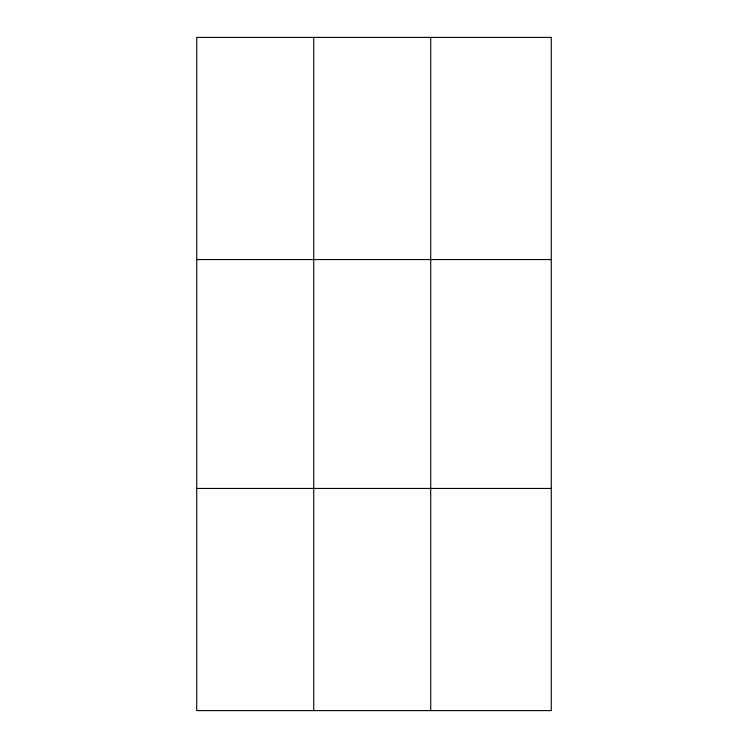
<?xml version="1.0" encoding="UTF-8"?>
<svg xmlns="http://www.w3.org/2000/svg" width="748" height="748" viewBox="0 0 748 748"><rect width="100%" height="100%" fill="white"/><g stroke="black" fill="none" stroke-linecap="round" stroke-linejoin="round"><path stroke-width="1.12" d="M313.73 37.4L313.73 710.6M430.726 37.4L430.726 710.6M196.724 259.556L551.276 259.556M196.724 488.444L551.276 488.444M551.276 37.4L551.276 710.6L196.724 710.6L196.724 37.4L551.276 37.4"/></g></svg>
